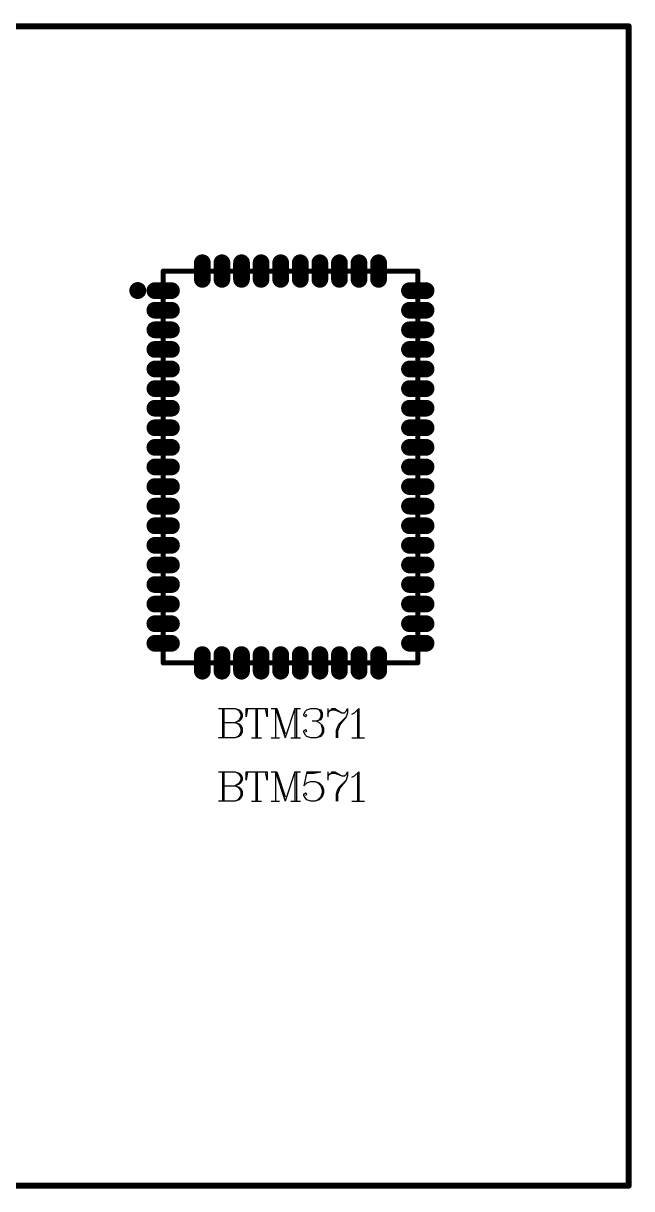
# Model space of a CAD drawing. Header units: millimetres. Extents: x 25 to 178, y 46 to 106.
# Drawn here: x 146.9 to 177.9, y 46.2 to 105.7 of the extents above; entities that cross this region are included whole.
import ezdxf

# ---------------------------------------------------------------- set-up
doc = ezdxf.new("R2010")
doc.units = ezdxf.units.MM
for name, color, linetype in [('KeepOutLayer', 6, 'Continuous'), ('Mechanical13', 56, 'Continuous'), ('TopLayer', 1, 'Continuous'), ('TopOverlay', 2, 'Continuous'), ('TopPaste', 8, 'Continuous'), ('TopSolder', 216, 'Continuous')]:
    doc.layers.add(name, color=color, linetype=linetype)

# ---------------------------------------------------------------- blocks, each defined once
blk = doc.blocks.new('BTM571_1')
at = {"layer": 'Mechanical13', "const_width": 0.1}
for points in [[(-6.5, 10), (-4.5, 10)], [(-6.5, -10), (-6.5, 10)], [(-4.5, 10), (6.5, 10)], [(6.5, -10), (6.5, 10)], [(-6.5, -10), (6.5, -10)]]:
    blk.add_lwpolyline(points, dxfattribs=at)
at = {"layer": 'Mechanical13', "const_width": 0.05}
for points in [[(-6.525, 10, 1), (-6.475, 10, 1)], [(-6.525, 10, 1), (-6.475, 10, 1)], [(-4.525, 10, 1), (-4.475, 10, 1)], [(-4.525, 10, 1), (-4.475, 10, 1)], [(6.475, 10, 1), (6.525, 10, 1)], [(6.475, 10, 1), (6.525, 10, 1)], [(-6.525, -10, 1), (-6.475, -10, 1)], [(-6.525, -10, 1), (-6.475, -10, 1)], [(6.475, -10, 1), (6.525, -10, 1)], [(6.475, -10, 1), (6.525, -10, 1)]]:
    blk.add_lwpolyline(points, format="xyb", close=True, dxfattribs=at)
at = {"layer": 'TopLayer', "const_width": 0.65}
for points in [[(-4.5, 10.425), (-4.5, 9.575)], [(-3.5, 10.425), (-3.5, 9.575)], [(-2.5, 10.425), (-2.5, 9.575)], [(-1.5, 10.425), (-1.5, 9.575)], [(-0.5, 10.425), (-0.5, 9.575)], [(0.5, 10.425), (0.5, 9.575)], [(1.5, 10.425), (1.5, 9.575)], [(2.5, 10.425), (2.5, 9.575)], [(3.5, 10.425), (3.5, 9.575)], [(4.5, 10.425), (4.5, 9.575)], [(-6.925, 9), (-6.075, 9)], [(6.075, 9), (6.925, 9)], [(-6.925, 8), (-6.075, 8)], [(6.075, 8), (6.925, 8)], [(-6.925, 7), (-6.075, 7)], [(6.075, 7), (6.925, 7)], [(-6.925, 6), (-6.075, 6)], [(6.075, 6), (6.925, 6)], [(-6.925, 5), (-6.075, 5)], [(6.075, 5), (6.925, 5)], [(-6.925, 4), (-6.075, 4)], [(6.075, 4), (6.925, 4)], [(-6.925, 3), (-6.075, 3)], [(6.075, 3), (6.925, 3)], [(-6.925, 2), (-6.075, 2)], [(6.075, 2), (6.925, 2)], [(-6.925, 1), (-6.075, 1)], [(6.075, 1), (6.925, 1)], [(-6.925, 0), (-6.075, 0)], [(6.075, 0), (6.925, 0)], [(-6.925, -1), (-6.075, -1)], [(6.075, -1), (6.925, -1)], [(-6.925, -2), (-6.075, -2)], [(6.075, -2), (6.925, -2)], [(-6.925, -3), (-6.075, -3)], [(6.075, -3), (6.925, -3)], [(-6.925, -4), (-6.075, -4)], [(6.075, -4), (6.925, -4)], [(-6.925, -5), (-6.075, -5)], [(6.075, -5), (6.925, -5)], [(-6.925, -6), (-6.075, -6)], [(6.075, -6), (6.925, -6)], [(-6.925, -7), (-6.075, -7)], [(6.075, -7), (6.925, -7)], [(-6.925, -8), (-6.075, -8)], [(6.075, -8), (6.925, -8)], [(-6.925, -9), (-6.075, -9)], [(6.075, -9), (6.925, -9)], [(-4.5, -9.575), (-4.5, -10.425)], [(-3.5, -9.575), (-3.5, -10.425)], [(-2.5, -9.575), (-2.5, -10.425)], [(-1.5, -9.575), (-1.5, -10.425)], [(-0.5, -9.575), (-0.5, -10.425)], [(0.5, -9.575), (0.5, -10.425)], [(1.5, -9.575), (1.5, -10.425)], [(2.5, -9.575), (2.5, -10.425)], [(3.5, -9.575), (3.5, -10.425)], [(4.5, -9.575), (4.5, -10.425)]]:
    blk.add_lwpolyline(points, dxfattribs=at)
at = {"layer": 'TopLayer', "const_width": 0.325}
for points in [[(-4.663, 10.425, 1), (-4.338, 10.425, 1)], [(-3.662, 10.425, 1), (-3.338, 10.425, 1)], [(-2.662, 10.425, 1), (-2.338, 10.425, 1)], [(-1.662, 10.425, 1), (-1.338, 10.425, 1)], [(-0.662, 10.425, 1), (-0.337, 10.425, 1)], [(0.338, 10.425, 1), (0.663, 10.425, 1)], [(1.338, 10.425, 1), (1.663, 10.425, 1)], [(2.338, 10.425, 1), (2.663, 10.425, 1)], [(3.338, 10.425, 1), (3.663, 10.425, 1)], [(4.338, 10.425, 1), (4.663, 10.425, 1)], [(-4.663, 9.575, 1), (-4.338, 9.575, 1)], [(-3.662, 9.575, 1), (-3.338, 9.575, 1)], [(-2.662, 9.575, 1), (-2.338, 9.575, 1)], [(-1.662, 9.575, 1), (-1.338, 9.575, 1)], [(-0.662, 9.575, 1), (-0.337, 9.575, 1)], [(0.338, 9.575, 1), (0.663, 9.575, 1)], [(1.338, 9.575, 1), (1.663, 9.575, 1)], [(2.338, 9.575, 1), (2.663, 9.575, 1)], [(3.338, 9.575, 1), (3.663, 9.575, 1)], [(4.338, 9.575, 1), (4.663, 9.575, 1)], [(-7.087, 9, 1), (-6.763, 9, 1)], [(-6.238, 9, 1), (-5.913, 9, 1)], [(5.913, 9, 1), (6.238, 9, 1)], [(6.763, 9, 1), (7.088, 9, 1)], [(-7.087, 8, 1), (-6.763, 8, 1)], [(-6.238, 8, 1), (-5.913, 8, 1)], [(5.913, 8, 1), (6.238, 8, 1)], [(6.763, 8, 1), (7.088, 8, 1)], [(-7.087, 7, 1), (-6.763, 7, 1)], [(-6.238, 7, 1), (-5.913, 7, 1)], [(5.913, 7, 1), (6.238, 7, 1)], [(6.763, 7, 1), (7.088, 7, 1)], [(-7.087, 6, 1), (-6.763, 6, 1)], [(-6.238, 6, 1), (-5.913, 6, 1)], [(5.913, 6, 1), (6.238, 6, 1)], [(6.763, 6, 1), (7.088, 6, 1)], [(-7.087, 5, 1), (-6.763, 5, 1)], [(-6.238, 5, 1), (-5.913, 5, 1)], [(5.913, 5, 1), (6.238, 5, 1)], [(6.763, 5, 1), (7.088, 5, 1)], [(-7.087, 4, 1), (-6.763, 4, 1)], [(-6.238, 4, 1), (-5.913, 4, 1)], [(5.913, 4, 1), (6.238, 4, 1)], [(6.763, 4, 1), (7.088, 4, 1)], [(-7.087, 3, 1), (-6.763, 3, 1)], [(-6.238, 3, 1), (-5.913, 3, 1)], [(5.913, 3, 1), (6.238, 3, 1)], [(6.763, 3, 1), (7.088, 3, 1)], [(-7.087, 2, 1), (-6.763, 2, 1)], [(-6.238, 2, 1), (-5.913, 2, 1)], [(5.913, 2, 1), (6.238, 2, 1)], [(6.763, 2, 1), (7.088, 2, 1)], [(-7.087, 1, 1), (-6.763, 1, 1)], [(-6.238, 1, 1), (-5.913, 1, 1)], [(5.913, 1, 1), (6.238, 1, 1)], [(6.763, 1, 1), (7.088, 1, 1)], [(-7.087, 0, 1), (-6.763, 0, 1)], [(-6.238, 0, 1), (-5.913, 0, 1)], [(5.913, 0, 1), (6.238, 0, 1)], [(6.763, 0, 1), (7.088, 0, 1)], [(-7.087, -1, 1), (-6.763, -1, 1)], [(-6.238, -1, 1), (-5.913, -1, 1)], [(5.913, -1, 1), (6.238, -1, 1)], [(6.763, -1, 1), (7.088, -1, 1)], [(-7.087, -2, 1), (-6.763, -2, 1)], [(-6.238, -2, 1), (-5.913, -2, 1)], [(5.913, -2, 1), (6.238, -2, 1)], [(6.763, -2, 1), (7.088, -2, 1)], [(-7.087, -3, 1), (-6.763, -3, 1)], [(-6.238, -3, 1), (-5.913, -3, 1)], [(5.913, -3, 1), (6.238, -3, 1)], [(6.763, -3, 1), (7.088, -3, 1)], [(-7.087, -4, 1), (-6.763, -4, 1)], [(-6.238, -4, 1), (-5.913, -4, 1)], [(5.913, -4, 1), (6.238, -4, 1)], [(6.763, -4, 1), (7.088, -4, 1)], [(-7.087, -5, 1), (-6.763, -5, 1)], [(-6.238, -5, 1), (-5.913, -5, 1)], [(5.913, -5, 1), (6.238, -5, 1)], [(6.763, -5, 1), (7.088, -5, 1)], [(-7.087, -6, 1), (-6.763, -6, 1)], [(-6.238, -6, 1), (-5.913, -6, 1)], [(5.913, -6, 1), (6.238, -6, 1)], [(6.763, -6, 1), (7.088, -6, 1)], [(-7.087, -7, 1), (-6.763, -7, 1)], [(-6.238, -7, 1), (-5.913, -7, 1)], [(5.913, -7, 1), (6.238, -7, 1)], [(6.763, -7, 1), (7.088, -7, 1)], [(-7.087, -8, 1), (-6.763, -8, 1)], [(-6.238, -8, 1), (-5.913, -8, 1)], [(5.913, -8, 1), (6.238, -8, 1)], [(6.763, -8, 1), (7.088, -8, 1)], [(-7.087, -9, 1), (-6.763, -9, 1)], [(-6.238, -9, 1), (-5.913, -9, 1)], [(5.913, -9, 1), (6.238, -9, 1)], [(6.763, -9, 1), (7.088, -9, 1)], [(-4.663, -9.575, 1), (-4.338, -9.575, 1)], [(-3.662, -9.575, 1), (-3.338, -9.575, 1)], [(-2.662, -9.575, 1), (-2.338, -9.575, 1)], [(-1.662, -9.575, 1), (-1.338, -9.575, 1)], [(-0.662, -9.575, 1), (-0.337, -9.575, 1)], [(0.338, -9.575, 1), (0.663, -9.575, 1)], [(1.338, -9.575, 1), (1.663, -9.575, 1)], [(2.338, -9.575, 1), (2.663, -9.575, 1)], [(3.338, -9.575, 1), (3.663, -9.575, 1)], [(4.338, -9.575, 1), (4.663, -9.575, 1)], [(-4.663, -10.425, 1), (-4.338, -10.425, 1)], [(-3.662, -10.425, 1), (-3.338, -10.425, 1)], [(-2.662, -10.425, 1), (-2.338, -10.425, 1)], [(-1.662, -10.425, 1), (-1.338, -10.425, 1)], [(-0.662, -10.425, 1), (-0.337, -10.425, 1)], [(0.338, -10.425, 1), (0.663, -10.425, 1)], [(1.338, -10.425, 1), (1.663, -10.425, 1)], [(2.338, -10.425, 1), (2.663, -10.425, 1)], [(3.338, -10.425, 1), (3.663, -10.425, 1)], [(4.338, -10.425, 1), (4.663, -10.425, 1)]]:
    blk.add_lwpolyline(points, format="xyb", close=True, dxfattribs=at)
at = {"layer": 'TopOverlay', "const_width": 0.254}
for points in [[(-6.5, 10), (6.5, 10)], [(-6.5, -10), (-6.5, 10)], [(6.5, -10), (6.5, 10)], [(-6.5, -10), (-4.5, -10)], [(-4.5, -10), (6.5, -10)]]:
    blk.add_lwpolyline(points, dxfattribs=at)
at = {"layer": 'TopOverlay'}
for points, const_width in [([(-6.564, 10, 1), (-6.437, 10, 1)], 0.127), ([(-6.564, 10, 1), (-6.437, 10, 1)], 0.127), ([(6.437, 10, 1), (6.564, 10, 1)], 0.127), ([(6.437, 10, 1), (6.564, 10, 1)], 0.127), ([(-7.616, 9.004, 1), (-7.979, 9.004, 1)], 0.5), ([(-8.104, 9.004, 1), (-7.854, 9.004, 1)], 0.25), ([(-7.741, 9.004, 1), (-7.491, 9.004, 1)], 0.25), ([(-6.564, -10, 1), (-6.437, -10, 1)], 0.127), ([(-6.564, -10, 1), (-6.437, -10, 1)], 0.127), ([(-4.564, -10, 1), (-4.437, -10, 1)], 0.127), ([(-4.564, -10, 1), (-4.437, -10, 1)], 0.127), ([(6.437, -10, 1), (6.564, -10, 1)], 0.127), ([(6.437, -10, 1), (6.564, -10, 1)], 0.127)]:
    blk.add_lwpolyline(points, format="xyb", close=True, dxfattribs=dict(at, const_width=const_width))
at = {"layer": 'TopPaste', "const_width": 0.65}
for points in [[(-4.5, 10.425), (-4.5, 9.575)], [(-3.5, 10.425), (-3.5, 9.575)], [(-2.5, 10.425), (-2.5, 9.575)], [(-1.5, 10.425), (-1.5, 9.575)], [(-0.5, 10.425), (-0.5, 9.575)], [(0.5, 10.425), (0.5, 9.575)], [(1.5, 10.425), (1.5, 9.575)], [(2.5, 10.425), (2.5, 9.575)], [(3.5, 10.425), (3.5, 9.575)], [(4.5, 10.425), (4.5, 9.575)], [(-6.925, 9), (-6.075, 9)], [(6.075, 9), (6.925, 9)], [(-6.925, 8), (-6.075, 8)], [(6.075, 8), (6.925, 8)], [(-6.925, 7), (-6.075, 7)], [(6.075, 7), (6.925, 7)], [(-6.925, 6), (-6.075, 6)], [(6.075, 6), (6.925, 6)], [(-6.925, 5), (-6.075, 5)], [(6.075, 5), (6.925, 5)], [(-6.925, 4), (-6.075, 4)], [(6.075, 4), (6.925, 4)], [(-6.925, 3), (-6.075, 3)], [(6.075, 3), (6.925, 3)], [(-6.925, 2), (-6.075, 2)], [(6.075, 2), (6.925, 2)], [(-6.925, 1), (-6.075, 1)], [(6.075, 1), (6.925, 1)], [(-6.925, 0), (-6.075, 0)], [(6.075, 0), (6.925, 0)], [(-6.925, -1), (-6.075, -1)], [(6.075, -1), (6.925, -1)], [(-6.925, -2), (-6.075, -2)], [(6.075, -2), (6.925, -2)], [(-6.925, -3), (-6.075, -3)], [(6.075, -3), (6.925, -3)], [(-6.925, -4), (-6.075, -4)], [(6.075, -4), (6.925, -4)], [(-6.925, -5), (-6.075, -5)], [(6.075, -5), (6.925, -5)], [(-6.925, -6), (-6.075, -6)], [(6.075, -6), (6.925, -6)], [(-6.925, -7), (-6.075, -7)], [(6.075, -7), (6.925, -7)], [(-6.925, -8), (-6.075, -8)], [(6.075, -8), (6.925, -8)], [(-6.925, -9), (-6.075, -9)], [(6.075, -9), (6.925, -9)], [(-4.5, -9.575), (-4.5, -10.425)], [(-3.5, -9.575), (-3.5, -10.425)], [(-2.5, -9.575), (-2.5, -10.425)], [(-1.5, -9.575), (-1.5, -10.425)], [(-0.5, -9.575), (-0.5, -10.425)], [(0.5, -9.575), (0.5, -10.425)], [(1.5, -9.575), (1.5, -10.425)], [(2.5, -9.575), (2.5, -10.425)], [(3.5, -9.575), (3.5, -10.425)], [(4.5, -9.575), (4.5, -10.425)]]:
    blk.add_lwpolyline(points, dxfattribs=at)
at = {"layer": 'TopPaste', "const_width": 0.325}
for points in [[(-4.663, 10.425, 1), (-4.338, 10.425, 1)], [(-3.662, 10.425, 1), (-3.338, 10.425, 1)], [(-2.662, 10.425, 1), (-2.338, 10.425, 1)], [(-1.662, 10.425, 1), (-1.338, 10.425, 1)], [(-0.662, 10.425, 1), (-0.337, 10.425, 1)], [(0.338, 10.425, 1), (0.663, 10.425, 1)], [(1.338, 10.425, 1), (1.663, 10.425, 1)], [(2.338, 10.425, 1), (2.663, 10.425, 1)], [(3.338, 10.425, 1), (3.663, 10.425, 1)], [(4.338, 10.425, 1), (4.663, 10.425, 1)], [(-4.663, 9.575, 1), (-4.338, 9.575, 1)], [(-3.662, 9.575, 1), (-3.338, 9.575, 1)], [(-2.662, 9.575, 1), (-2.338, 9.575, 1)], [(-1.662, 9.575, 1), (-1.338, 9.575, 1)], [(-0.662, 9.575, 1), (-0.337, 9.575, 1)], [(0.338, 9.575, 1), (0.663, 9.575, 1)], [(1.338, 9.575, 1), (1.663, 9.575, 1)], [(2.338, 9.575, 1), (2.663, 9.575, 1)], [(3.338, 9.575, 1), (3.663, 9.575, 1)], [(4.338, 9.575, 1), (4.663, 9.575, 1)], [(-7.087, 9, 1), (-6.763, 9, 1)], [(-6.238, 9, 1), (-5.913, 9, 1)], [(5.913, 9, 1), (6.238, 9, 1)], [(6.763, 9, 1), (7.088, 9, 1)], [(-7.087, 8, 1), (-6.763, 8, 1)], [(-6.238, 8, 1), (-5.913, 8, 1)], [(5.913, 8, 1), (6.238, 8, 1)], [(6.763, 8, 1), (7.088, 8, 1)], [(-7.087, 7, 1), (-6.763, 7, 1)], [(-6.238, 7, 1), (-5.913, 7, 1)], [(5.913, 7, 1), (6.238, 7, 1)], [(6.763, 7, 1), (7.088, 7, 1)], [(-7.087, 6, 1), (-6.763, 6, 1)], [(-6.238, 6, 1), (-5.913, 6, 1)], [(5.913, 6, 1), (6.238, 6, 1)], [(6.763, 6, 1), (7.088, 6, 1)], [(-7.087, 5, 1), (-6.763, 5, 1)], [(-6.238, 5, 1), (-5.913, 5, 1)], [(5.913, 5, 1), (6.238, 5, 1)], [(6.763, 5, 1), (7.088, 5, 1)], [(-7.087, 4, 1), (-6.763, 4, 1)], [(-6.238, 4, 1), (-5.913, 4, 1)], [(5.913, 4, 1), (6.238, 4, 1)], [(6.763, 4, 1), (7.088, 4, 1)], [(-7.087, 3, 1), (-6.763, 3, 1)], [(-6.238, 3, 1), (-5.913, 3, 1)], [(5.913, 3, 1), (6.238, 3, 1)], [(6.763, 3, 1), (7.088, 3, 1)], [(-7.087, 2, 1), (-6.763, 2, 1)], [(-6.238, 2, 1), (-5.913, 2, 1)], [(5.913, 2, 1), (6.238, 2, 1)], [(6.763, 2, 1), (7.088, 2, 1)], [(-7.087, 1, 1), (-6.763, 1, 1)], [(-6.238, 1, 1), (-5.913, 1, 1)], [(5.913, 1, 1), (6.238, 1, 1)], [(6.763, 1, 1), (7.088, 1, 1)], [(-7.087, 0, 1), (-6.763, 0, 1)], [(-6.238, 0, 1), (-5.913, 0, 1)], [(5.913, 0, 1), (6.238, 0, 1)], [(6.763, 0, 1), (7.088, 0, 1)], [(-7.087, -1, 1), (-6.763, -1, 1)], [(-6.238, -1, 1), (-5.913, -1, 1)], [(5.913, -1, 1), (6.238, -1, 1)], [(6.763, -1, 1), (7.088, -1, 1)], [(-7.087, -2, 1), (-6.763, -2, 1)], [(-6.238, -2, 1), (-5.913, -2, 1)], [(5.913, -2, 1), (6.238, -2, 1)], [(6.763, -2, 1), (7.088, -2, 1)], [(-7.087, -3, 1), (-6.763, -3, 1)], [(-6.238, -3, 1), (-5.913, -3, 1)], [(5.913, -3, 1), (6.238, -3, 1)], [(6.763, -3, 1), (7.088, -3, 1)], [(-7.087, -4, 1), (-6.763, -4, 1)], [(-6.238, -4, 1), (-5.913, -4, 1)], [(5.913, -4, 1), (6.238, -4, 1)], [(6.763, -4, 1), (7.088, -4, 1)], [(-7.087, -5, 1), (-6.763, -5, 1)], [(-6.238, -5, 1), (-5.913, -5, 1)], [(5.913, -5, 1), (6.238, -5, 1)], [(6.763, -5, 1), (7.088, -5, 1)], [(-7.087, -6, 1), (-6.763, -6, 1)], [(-6.238, -6, 1), (-5.913, -6, 1)], [(5.913, -6, 1), (6.238, -6, 1)], [(6.763, -6, 1), (7.088, -6, 1)], [(-7.087, -7, 1), (-6.763, -7, 1)], [(-6.238, -7, 1), (-5.913, -7, 1)], [(5.913, -7, 1), (6.238, -7, 1)], [(6.763, -7, 1), (7.088, -7, 1)], [(-7.087, -8, 1), (-6.763, -8, 1)], [(-6.238, -8, 1), (-5.913, -8, 1)], [(5.913, -8, 1), (6.238, -8, 1)], [(6.763, -8, 1), (7.088, -8, 1)], [(-7.087, -9, 1), (-6.763, -9, 1)], [(-6.238, -9, 1), (-5.913, -9, 1)], [(5.913, -9, 1), (6.238, -9, 1)], [(6.763, -9, 1), (7.088, -9, 1)], [(-4.663, -9.575, 1), (-4.338, -9.575, 1)], [(-3.662, -9.575, 1), (-3.338, -9.575, 1)], [(-2.662, -9.575, 1), (-2.338, -9.575, 1)], [(-1.662, -9.575, 1), (-1.338, -9.575, 1)], [(-0.662, -9.575, 1), (-0.337, -9.575, 1)], [(0.338, -9.575, 1), (0.663, -9.575, 1)], [(1.338, -9.575, 1), (1.663, -9.575, 1)], [(2.338, -9.575, 1), (2.663, -9.575, 1)], [(3.338, -9.575, 1), (3.663, -9.575, 1)], [(4.338, -9.575, 1), (4.663, -9.575, 1)], [(-4.663, -10.425, 1), (-4.338, -10.425, 1)], [(-3.662, -10.425, 1), (-3.338, -10.425, 1)], [(-2.662, -10.425, 1), (-2.338, -10.425, 1)], [(-1.662, -10.425, 1), (-1.338, -10.425, 1)], [(-0.662, -10.425, 1), (-0.337, -10.425, 1)], [(0.338, -10.425, 1), (0.663, -10.425, 1)], [(1.338, -10.425, 1), (1.663, -10.425, 1)], [(2.338, -10.425, 1), (2.663, -10.425, 1)], [(3.338, -10.425, 1), (3.663, -10.425, 1)], [(4.338, -10.425, 1), (4.663, -10.425, 1)]]:
    blk.add_lwpolyline(points, format="xyb", close=True, dxfattribs=at)
at = {"layer": 'TopSolder', "const_width": 0.853}
for points in [[(-4.5, 10.425), (-4.5, 9.575)], [(-3.5, 10.425), (-3.5, 9.575)], [(-2.5, 10.425), (-2.5, 9.575)], [(-1.5, 10.425), (-1.5, 9.575)], [(-0.5, 10.425), (-0.5, 9.575)], [(0.5, 10.425), (0.5, 9.575)], [(1.5, 10.425), (1.5, 9.575)], [(2.5, 10.425), (2.5, 9.575)], [(3.5, 10.425), (3.5, 9.575)], [(4.5, 10.425), (4.5, 9.575)], [(-6.925, 9), (-6.075, 9)], [(6.075, 9), (6.925, 9)], [(-6.925, 8), (-6.075, 8)], [(6.075, 8), (6.925, 8)], [(-6.925, 7), (-6.075, 7)], [(6.075, 7), (6.925, 7)], [(-6.925, 6), (-6.075, 6)], [(6.075, 6), (6.925, 6)], [(-6.925, 5), (-6.075, 5)], [(6.075, 5), (6.925, 5)], [(-6.925, 4), (-6.075, 4)], [(6.075, 4), (6.925, 4)], [(-6.925, 3), (-6.075, 3)], [(6.075, 3), (6.925, 3)], [(-6.925, 2), (-6.075, 2)], [(6.075, 2), (6.925, 2)], [(-6.925, 1), (-6.075, 1)], [(6.075, 1), (6.925, 1)], [(-6.925, 0), (-6.075, 0)], [(6.075, 0), (6.925, 0)], [(-6.925, -1), (-6.075, -1)], [(6.075, -1), (6.925, -1)], [(-6.925, -2), (-6.075, -2)], [(6.075, -2), (6.925, -2)], [(-6.925, -3), (-6.075, -3)], [(6.075, -3), (6.925, -3)], [(-6.925, -4), (-6.075, -4)], [(6.075, -4), (6.925, -4)], [(-6.925, -5), (-6.075, -5)], [(6.075, -5), (6.925, -5)], [(-6.925, -6), (-6.075, -6)], [(6.075, -6), (6.925, -6)], [(-6.925, -7), (-6.075, -7)], [(6.075, -7), (6.925, -7)], [(-6.925, -8), (-6.075, -8)], [(6.075, -8), (6.925, -8)], [(-6.925, -9), (-6.075, -9)], [(6.075, -9), (6.925, -9)], [(-4.5, -9.575), (-4.5, -10.425)], [(-3.5, -9.575), (-3.5, -10.425)], [(-2.5, -9.575), (-2.5, -10.425)], [(-1.5, -9.575), (-1.5, -10.425)], [(-0.5, -9.575), (-0.5, -10.425)], [(0.5, -9.575), (0.5, -10.425)], [(1.5, -9.575), (1.5, -10.425)], [(2.5, -9.575), (2.5, -10.425)], [(3.5, -9.575), (3.5, -10.425)], [(4.5, -9.575), (4.5, -10.425)]]:
    blk.add_lwpolyline(points, dxfattribs=at)
at = {"layer": 'TopSolder', "const_width": 0.427}
for points in [[(-4.713, 10.425, 1), (-4.287, 10.425, 1)], [(-3.713, 10.425, 1), (-3.287, 10.425, 1)], [(-2.713, 10.425, 1), (-2.287, 10.425, 1)], [(-1.713, 10.425, 1), (-1.287, 10.425, 1)], [(-0.713, 10.425, 1), (-0.287, 10.425, 1)], [(0.287, 10.425, 1), (0.713, 10.425, 1)], [(1.287, 10.425, 1), (1.713, 10.425, 1)], [(2.287, 10.425, 1), (2.713, 10.425, 1)], [(3.287, 10.425, 1), (3.713, 10.425, 1)], [(4.287, 10.425, 1), (4.713, 10.425, 1)], [(-4.713, 9.575, 1), (-4.287, 9.575, 1)], [(-3.713, 9.575, 1), (-3.287, 9.575, 1)], [(-2.713, 9.575, 1), (-2.287, 9.575, 1)], [(-1.713, 9.575, 1), (-1.287, 9.575, 1)], [(-0.713, 9.575, 1), (-0.287, 9.575, 1)], [(0.287, 9.575, 1), (0.713, 9.575, 1)], [(1.287, 9.575, 1), (1.713, 9.575, 1)], [(2.287, 9.575, 1), (2.713, 9.575, 1)], [(3.287, 9.575, 1), (3.713, 9.575, 1)], [(4.287, 9.575, 1), (4.713, 9.575, 1)], [(-7.138, 9, 1), (-6.712, 9, 1)], [(-6.288, 9, 1), (-5.862, 9, 1)], [(5.862, 9, 1), (6.288, 9, 1)], [(6.712, 9, 1), (7.138, 9, 1)], [(-7.138, 8, 1), (-6.712, 8, 1)], [(-6.288, 8, 1), (-5.862, 8, 1)], [(5.862, 8, 1), (6.288, 8, 1)], [(6.712, 8, 1), (7.138, 8, 1)], [(-7.138, 7, 1), (-6.712, 7, 1)], [(-6.288, 7, 1), (-5.862, 7, 1)], [(5.862, 7, 1), (6.288, 7, 1)], [(6.712, 7, 1), (7.138, 7, 1)], [(-7.138, 6, 1), (-6.712, 6, 1)], [(-6.288, 6, 1), (-5.862, 6, 1)], [(5.862, 6, 1), (6.288, 6, 1)], [(6.712, 6, 1), (7.138, 6, 1)], [(-7.138, 5, 1), (-6.712, 5, 1)], [(-6.288, 5, 1), (-5.862, 5, 1)], [(5.862, 5, 1), (6.288, 5, 1)], [(6.712, 5, 1), (7.138, 5, 1)], [(-7.138, 4, 1), (-6.712, 4, 1)], [(-6.288, 4, 1), (-5.862, 4, 1)], [(5.862, 4, 1), (6.288, 4, 1)], [(6.712, 4, 1), (7.138, 4, 1)], [(-7.138, 3, 1), (-6.712, 3, 1)], [(-6.288, 3, 1), (-5.862, 3, 1)], [(5.862, 3, 1), (6.288, 3, 1)], [(6.712, 3, 1), (7.138, 3, 1)], [(-7.138, 2, 1), (-6.712, 2, 1)], [(-6.288, 2, 1), (-5.862, 2, 1)], [(5.862, 2, 1), (6.288, 2, 1)], [(6.712, 2, 1), (7.138, 2, 1)], [(-7.138, 1, 1), (-6.712, 1, 1)], [(-6.288, 1, 1), (-5.862, 1, 1)], [(5.862, 1, 1), (6.288, 1, 1)], [(6.712, 1, 1), (7.138, 1, 1)], [(-7.138, 0, 1), (-6.712, 0, 1)], [(-6.288, 0, 1), (-5.862, 0, 1)], [(5.862, 0, 1), (6.288, 0, 1)], [(6.712, 0, 1), (7.138, 0, 1)], [(-7.138, -1, 1), (-6.712, -1, 1)], [(-6.288, -1, 1), (-5.862, -1, 1)], [(5.862, -1, 1), (6.288, -1, 1)], [(6.712, -1, 1), (7.138, -1, 1)], [(-7.138, -2, 1), (-6.712, -2, 1)], [(-6.288, -2, 1), (-5.862, -2, 1)], [(5.862, -2, 1), (6.288, -2, 1)], [(6.712, -2, 1), (7.138, -2, 1)], [(-7.138, -3, 1), (-6.712, -3, 1)], [(-6.288, -3, 1), (-5.862, -3, 1)], [(5.862, -3, 1), (6.288, -3, 1)], [(6.712, -3, 1), (7.138, -3, 1)], [(-7.138, -4, 1), (-6.712, -4, 1)], [(-6.288, -4, 1), (-5.862, -4, 1)], [(5.862, -4, 1), (6.288, -4, 1)], [(6.712, -4, 1), (7.138, -4, 1)], [(-7.138, -5, 1), (-6.712, -5, 1)], [(-6.288, -5, 1), (-5.862, -5, 1)], [(5.862, -5, 1), (6.288, -5, 1)], [(6.712, -5, 1), (7.138, -5, 1)], [(-7.138, -6, 1), (-6.712, -6, 1)], [(-6.288, -6, 1), (-5.862, -6, 1)], [(5.862, -6, 1), (6.288, -6, 1)], [(6.712, -6, 1), (7.138, -6, 1)], [(-7.138, -7, 1), (-6.712, -7, 1)], [(-6.288, -7, 1), (-5.862, -7, 1)], [(5.862, -7, 1), (6.288, -7, 1)], [(6.712, -7, 1), (7.138, -7, 1)], [(-7.138, -8, 1), (-6.712, -8, 1)], [(-6.288, -8, 1), (-5.862, -8, 1)], [(5.862, -8, 1), (6.288, -8, 1)], [(6.712, -8, 1), (7.138, -8, 1)], [(-7.138, -9, 1), (-6.712, -9, 1)], [(-6.288, -9, 1), (-5.862, -9, 1)], [(5.862, -9, 1), (6.288, -9, 1)], [(6.712, -9, 1), (7.138, -9, 1)], [(-4.713, -9.575, 1), (-4.287, -9.575, 1)], [(-3.713, -9.575, 1), (-3.287, -9.575, 1)], [(-2.713, -9.575, 1), (-2.287, -9.575, 1)], [(-1.713, -9.575, 1), (-1.287, -9.575, 1)], [(-0.713, -9.575, 1), (-0.287, -9.575, 1)], [(0.287, -9.575, 1), (0.713, -9.575, 1)], [(1.287, -9.575, 1), (1.713, -9.575, 1)], [(2.287, -9.575, 1), (2.713, -9.575, 1)], [(3.287, -9.575, 1), (3.713, -9.575, 1)], [(4.287, -9.575, 1), (4.713, -9.575, 1)], [(-4.713, -10.425, 1), (-4.287, -10.425, 1)], [(-3.713, -10.425, 1), (-3.287, -10.425, 1)], [(-2.713, -10.425, 1), (-2.287, -10.425, 1)], [(-1.713, -10.425, 1), (-1.287, -10.425, 1)], [(-0.713, -10.425, 1), (-0.287, -10.425, 1)], [(0.287, -10.425, 1), (0.713, -10.425, 1)], [(1.287, -10.425, 1), (1.713, -10.425, 1)], [(2.287, -10.425, 1), (2.713, -10.425, 1)], [(3.287, -10.425, 1), (3.713, -10.425, 1)], [(4.287, -10.425, 1), (4.713, -10.425, 1)]]:
    blk.add_lwpolyline(points, format="xyb", close=True, dxfattribs=at)

msp = doc.modelspace()

# ---------------------------------------------------------------- linework, layer by layer
at = {"layer": 'KeepOutLayer', "const_width": 0.3}
for points in [[(25.654, 105.537), (177.8, 105.537)], [(177.8, 46.355), (177.8, 105.537)], [(25.4, 46.355), (177.8, 46.355)]]:
    msp.add_lwpolyline(points, dxfattribs=at)
at = {"layer": 'KeepOutLayer', "const_width": 0.15}
for points in [[(177.725, 105.537, 1), (177.875, 105.537, 1)], [(177.725, 105.537, 1), (177.875, 105.537, 1)], [(177.725, 46.355, 1), (177.875, 46.355, 1)], [(177.725, 46.355, 1), (177.875, 46.355, 1)]]:
    msp.add_lwpolyline(points, format="xyb", close=True, dxfattribs=at)
at = {"layer": 'TopOverlay'}
for p, q in [((156.845, 70.715), (157.702, 70.715)), ((157.059, 70.715), (157.059, 69.215)), ((157.131, 70.715), (157.131, 69.215)), ((157.702, 70.715), (157.916, 70.643)), ((157.702, 70.715), (157.845, 70.643)), ((157.845, 70.643), (157.916, 70.572)), ((157.916, 70.643), (157.988, 70.572)), ((157.916, 70.572), (157.988, 70.429)), ((157.988, 70.286), (157.916, 70.143)), ((157.988, 70.572), (158.059, 70.429)), ((157.988, 70.429), (157.988, 70.286)), ((158.059, 70.286), (157.988, 70.143)), ((158.059, 70.429), (158.059, 70.286)), ((158.33, 70.715), (158.259, 70.286)), ((158.259, 70.286), (158.259, 70.715)), ((158.259, 70.715), (159.33, 70.715)), ((158.759, 70.715), (158.759, 69.215)), ((158.83, 70.715), (158.83, 69.215)), ((159.33, 70.286), (159.259, 70.715)), ((159.33, 70.715), (159.33, 70.286)), ((159.544, 70.715), (159.83, 70.715)), ((159.759, 70.715), (159.759, 69.215)), ((159.759, 70.715), (160.259, 69.215)), ((159.83, 70.715), (160.259, 69.429)), ((160.758, 70.715), (160.259, 69.215)), ((160.758, 70.715), (160.758, 69.215)), ((160.758, 70.715), (161.044, 70.715)), ((160.83, 70.715), (160.83, 69.215)), ((161.215, 70.429), (161.287, 70.572)), ((161.215, 70.358), (161.215, 70.429)), ((161.287, 70.286), (161.215, 70.358)), ((161.287, 70.572), (161.358, 70.643)), ((161.287, 70.429), (161.358, 70.358)), ((161.358, 70.358), (161.287, 70.286)), ((161.358, 70.643), (161.573, 70.715)), ((161.573, 70.715), (161.858, 70.715)), ((161.858, 70.715), (162.072, 70.643)), ((161.858, 70.715), (162.001, 70.643)), ((162.001, 70.643), (162.072, 70.5)), ((162.072, 70.286), (162.001, 70.143)), ((162.072, 70.643), (162.144, 70.5)), ((162.072, 70.5), (162.072, 70.286)), ((162.144, 70.286), (162.072, 70.143)), ((162.144, 70.5), (162.144, 70.286)), ((162.437, 70.715), (162.437, 70.286)), ((162.437, 70.429), (162.508, 70.572)), ((162.508, 70.572), (162.651, 70.715)), ((162.508, 70.572), (162.651, 70.643)), ((162.651, 70.715), (162.794, 70.715)), ((162.651, 70.643), (162.794, 70.643)), ((162.794, 70.715), (163.151, 70.5)), ((162.794, 70.643), (163.151, 70.5)), ((163.365, 70.286), (163.008, 69.929)), ((163.365, 70.286), (163.079, 69.929)), ((163.151, 70.5), (163.294, 70.5)), ((163.294, 70.5), (163.365, 70.572)), ((163.365, 70.572), (163.436, 70.715)), ((163.436, 70.5), (163.365, 70.286)), ((163.436, 70.715), (163.436, 70.5)), ((163.658, 70.429), (163.801, 70.5)), ((163.801, 70.5), (164.015, 70.715)), ((163.943, 70.643), (163.943, 69.215)), ((164.015, 70.715), (164.015, 69.215)), ((157.131, 70.001), (157.702, 70.001)), ((157.916, 70.072), (157.702, 70.001)), ((157.845, 70.072), (157.702, 70.001)), ((157.702, 70.001), (157.916, 69.929)), ((157.702, 70.001), (157.845, 69.929)), ((157.916, 70.143), (157.845, 70.072)), ((157.845, 69.929), (157.916, 69.858)), ((157.988, 70.143), (157.916, 70.072)), ((157.916, 69.929), (157.988, 69.858)), ((157.916, 69.858), (157.988, 69.715)), ((157.988, 69.858), (158.059, 69.715)), ((157.988, 69.715), (157.988, 69.501)), ((158.059, 69.715), (158.059, 69.501)), ((161.215, 69.572), (161.287, 69.643)), ((161.287, 69.643), (161.358, 69.572)), ((161.858, 70.072), (161.644, 70.072)), ((162.072, 70.143), (161.858, 70.072)), ((162.001, 70.143), (161.858, 70.072)), ((161.858, 70.072), (162.001, 70.001)), ((162.001, 70.001), (162.144, 69.858)), ((162.072, 69.929), (162.144, 69.715)), ((162.144, 69.858), (162.215, 69.715)), ((162.144, 69.715), (162.144, 69.501)), ((162.215, 69.715), (162.215, 69.501)), ((162.937, 69.786), (162.865, 69.572)), ((163.008, 69.929), (162.937, 69.786)), ((163.008, 69.786), (162.937, 69.572)), ((163.079, 69.929), (163.008, 69.786)), ((157.702, 69.215), (156.845, 69.215)), ((157.916, 69.286), (157.702, 69.215)), ((157.845, 69.286), (157.702, 69.215)), ((157.916, 69.358), (157.845, 69.286)), ((157.988, 69.501), (157.916, 69.358)), ((157.988, 69.358), (157.916, 69.286)), ((158.059, 69.501), (157.988, 69.358)), ((158.545, 69.215), (159.045, 69.215)), ((159.544, 69.215), (159.973, 69.215)), ((160.544, 69.215), (161.044, 69.215)), ((161.215, 69.501), (161.215, 69.572)), ((161.287, 69.358), (161.215, 69.501)), ((161.358, 69.572), (161.287, 69.501)), ((161.358, 69.286), (161.287, 69.358)), ((161.573, 69.215), (161.358, 69.286)), ((161.858, 69.215), (161.573, 69.215)), ((162.072, 69.286), (161.858, 69.215)), ((162.001, 69.286), (161.858, 69.215)), ((162.072, 69.358), (162.001, 69.286)), ((162.144, 69.501), (162.072, 69.358)), ((162.144, 69.358), (162.072, 69.286)), ((162.215, 69.501), (162.144, 69.358)), ((162.865, 69.572), (162.865, 69.215)), ((162.937, 69.572), (162.937, 69.215)), ((163.658, 69.215), (164.301, 69.215)), ((156.845, 67.489), (157.702, 67.489)), ((157.059, 67.489), (157.059, 65.989)), ((157.131, 67.489), (157.131, 65.989)), ((157.702, 67.489), (157.916, 67.417)), ((157.702, 67.489), (157.845, 67.417)), ((157.845, 67.417), (157.916, 67.346)), ((157.916, 67.417), (157.988, 67.346)), ((157.916, 67.346), (157.988, 67.203)), ((157.988, 67.346), (158.059, 67.203)), ((158.33, 67.489), (158.259, 67.06)), ((158.259, 67.06), (158.259, 67.489)), ((158.259, 67.489), (159.33, 67.489)), ((158.759, 67.489), (158.759, 65.989)), ((158.83, 67.489), (158.83, 65.989)), ((159.33, 67.06), (159.259, 67.489)), ((159.33, 67.489), (159.33, 67.06)), ((159.544, 67.489), (159.83, 67.489)), ((159.759, 67.489), (159.759, 65.989)), ((159.759, 67.489), (160.259, 65.989)), ((159.83, 67.489), (160.259, 66.203)), ((160.758, 67.489), (160.259, 65.989)), ((160.758, 67.489), (160.758, 65.989)), ((160.758, 67.489), (161.044, 67.489)), ((160.83, 67.489), (160.83, 65.989)), ((161.358, 67.489), (161.215, 66.775)), ((161.358, 67.489), (162.072, 67.489)), ((161.358, 67.417), (161.715, 67.417)), ((161.715, 67.417), (162.072, 67.489)), ((162.437, 67.489), (162.437, 67.06)), ((162.437, 67.203), (162.508, 67.346)), ((162.508, 67.346), (162.651, 67.489)), ((162.508, 67.346), (162.651, 67.417)), ((162.651, 67.489), (162.794, 67.489)), ((162.651, 67.417), (162.794, 67.417)), ((162.794, 67.489), (163.151, 67.275)), ((162.794, 67.417), (163.151, 67.275)), ((163.151, 67.275), (163.294, 67.275)), ((163.294, 67.275), (163.365, 67.346)), ((163.365, 67.346), (163.436, 67.489)), ((163.436, 67.275), (163.365, 67.06)), ((163.436, 67.489), (163.436, 67.275)), ((163.658, 67.203), (163.801, 67.275)), ((163.801, 67.275), (164.015, 67.489)), ((163.943, 67.417), (163.943, 65.989)), ((164.015, 67.489), (164.015, 65.989)), ((157.131, 66.775), (157.702, 66.775)), ((157.916, 66.846), (157.702, 66.775)), ((157.845, 66.846), (157.702, 66.775)), ((157.702, 66.775), (157.916, 66.703)), ((157.702, 66.775), (157.845, 66.703)), ((157.916, 66.918), (157.845, 66.846)), ((157.845, 66.703), (157.916, 66.632)), ((157.988, 67.06), (157.916, 66.918)), ((157.988, 66.918), (157.916, 66.846)), ((157.916, 66.703), (157.988, 66.632)), ((157.916, 66.632), (157.988, 66.489)), ((157.988, 67.203), (157.988, 67.06)), ((158.059, 67.06), (157.988, 66.918)), ((157.988, 66.632), (158.059, 66.489)), ((158.059, 67.203), (158.059, 67.06)), ((161.215, 66.775), (161.358, 66.918)), ((161.358, 66.918), (161.573, 66.989)), ((161.573, 66.989), (161.787, 66.989)), ((161.787, 66.989), (162.001, 66.918)), ((161.787, 66.989), (161.93, 66.918)), ((161.93, 66.918), (162.072, 66.775)), ((162.001, 66.918), (162.144, 66.775)), ((162.072, 66.775), (162.144, 66.561)), ((162.144, 66.775), (162.215, 66.561)), ((163.008, 66.703), (162.937, 66.561)), ((163.365, 67.06), (163.008, 66.703)), ((163.079, 66.703), (163.008, 66.561)), ((163.365, 67.06), (163.079, 66.703)), ((157.916, 66.061), (157.702, 65.989)), ((157.845, 66.061), (157.702, 65.989)), ((157.916, 66.132), (157.845, 66.061)), ((157.988, 66.275), (157.916, 66.132)), ((157.988, 66.132), (157.916, 66.061)), ((157.988, 66.489), (157.988, 66.275)), ((158.059, 66.275), (157.988, 66.132)), ((158.059, 66.489), (158.059, 66.275)), ((161.215, 66.346), (161.287, 66.418)), ((161.215, 66.275), (161.215, 66.346)), ((161.287, 66.132), (161.215, 66.275)), ((161.287, 66.418), (161.358, 66.346)), ((161.358, 66.346), (161.287, 66.275)), ((161.358, 66.061), (161.287, 66.132)), ((161.573, 65.989), (161.358, 66.061)), ((162.001, 66.061), (161.787, 65.989)), ((161.93, 66.061), (161.787, 65.989)), ((162.072, 66.203), (161.93, 66.061)), ((162.144, 66.203), (162.001, 66.061)), ((162.144, 66.418), (162.072, 66.203)), ((162.144, 66.561), (162.144, 66.418)), ((162.215, 66.418), (162.144, 66.203)), ((162.215, 66.561), (162.215, 66.418)), ((162.937, 66.561), (162.865, 66.346)), ((162.865, 66.346), (162.865, 65.989)), ((163.008, 66.561), (162.937, 66.346)), ((162.937, 66.346), (162.937, 65.989)), ((157.702, 65.989), (156.845, 65.989)), ((158.545, 65.989), (159.045, 65.989)), ((159.544, 65.989), (159.973, 65.989)), ((160.544, 65.989), (161.044, 65.989)), ((161.787, 65.989), (161.573, 65.989)), ((163.658, 65.989), (164.301, 65.989))]:
    msp.add_line(p, q, dxfattribs=at)

# ---------------------------------------------------------------- block references
msp.add_blockref('BTM571_1', (160.528, 83.042))

doc.saveas('drawing.dxf')
